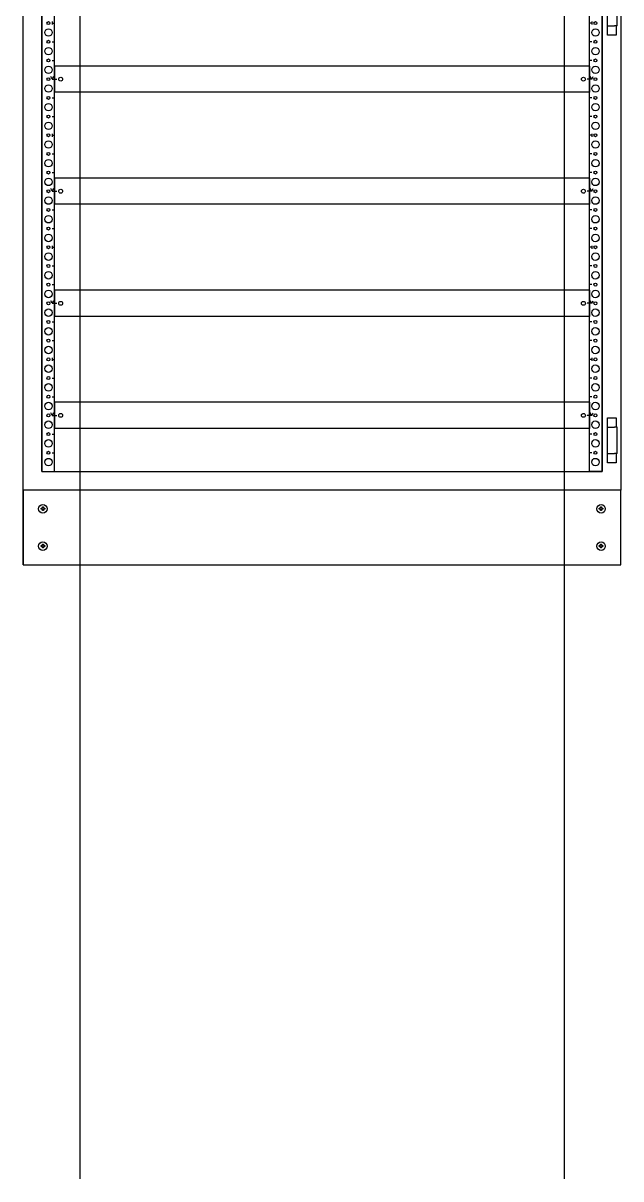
# Model space of a CAD drawing. Header units: millimetres. Extents: x 2151 to 5908, y -441 to 3322.
# Drawn here: x 2151 to 2951, y -441 to 1106 of the extents above; entities that cross this region are included whole.
import ezdxf
from ezdxf.enums import TextEntityAlignment as Align

# ---------------------------------------------------------------- set-up
doc = ezdxf.new("R2010")
doc.units = ezdxf.units.MM
doc.layers.add('2DE_OBJ_Eti-Apparatus', color=7, linetype='Continuous', lineweight=25)
doc.layers.add('2DE_TXTMARK', color=7, linetype='Continuous', lineweight=9)
doc.styles.add('CP_ATTR', font='ARIAL.TTF')

# ---------------------------------------------------------------- blocks, each defined once
blk = doc.blocks.new('2de_eti_9_16096_5h8z5mm')
for p, q in [((0, 100), (0, 1950)), ((800, 1950), (800, 100)), ((795.2, 721.4), (795.2, 756.4)), ((782, 721.4), (782.7, 721.4)), ((782.3, 721.4), (782, 721.4)), ((782.3, 721.4), (782.3, 721.4)), ((782.7, 721.4), (785.5, 721.4)), ((785.5, 721.4), (791.3, 721.4)), ((795.2, 721.4), (791.3, 721.4)), ((793.8, 721.4), (793.8, 708.9)), ((793.8, 708.9), (782, 708.9)), ((782, 196.7), (793.8, 196.7)), ((793.8, 196.7), (793.8, 184.2)), ((782, 184.2), (782.7, 184.2)), ((782, 184.2), (782.3, 184.2)), ((782.3, 184.2), (782.3, 184.2)), ((782.7, 184.2), (785.5, 184.2)), ((785.5, 184.2), (791.3, 184.2)), ((795.2, 184.2), (791.3, 184.2)), ((795.2, 149.2), (795.2, 184.2)), ((782, 149.2), (782.7, 149.2)), ((782.3, 149.1), (782, 149.1)), ((782.3, 149.2), (782.3, 149.1)), ((782.7, 149.2), (785.5, 149.2)), ((785.5, 149.2), (791.3, 149.2)), ((795.2, 149.2), (791.3, 149.2)), ((793.8, 149.2), (793.8, 136.7)), ((793.8, 136.7), (782, 136.7)), ((0, 0), (0, 100)), ((25.8, 77.5), (27.2, 77.5)), ((25.8, 75.7), (25.8, 77.5)), ((27.2, 77.5), (27.2, 75.7)), ((772.8, 77.5), (774.2, 77.5)), ((772.8, 75.7), (772.8, 77.5)), ((774.2, 77.5), (774.2, 75.7)), ((24, 75.7), (25.8, 75.7)), ((24, 74.3), (24, 75.7)), ((25.8, 74.3), (24, 74.3)), ((25.8, 72.5), (25.8, 74.3)), ((27.2, 72.5), (25.8, 72.5)), ((27.2, 75.7), (29, 75.7)), ((29, 74.3), (27.2, 74.3)), ((27.2, 74.3), (27.2, 72.5)), ((29, 75.7), (29, 74.3)), ((771, 75.7), (772.8, 75.7)), ((771, 74.3), (771, 75.7)), ((772.8, 74.3), (771, 74.3)), ((772.8, 72.5), (772.8, 74.3)), ((774.2, 72.5), (772.8, 72.5)), ((774.2, 75.7), (776, 75.7)), ((776, 74.3), (774.2, 74.3)), ((774.2, 74.3), (774.2, 72.5)), ((776, 75.7), (776, 74.3)), ((24, 25.7), (25.8, 25.7)), ((24, 24.3), (24, 25.7)), ((25.8, 24.3), (24, 24.3)), ((25.8, 27.5), (27.2, 27.5)), ((25.8, 25.7), (25.8, 27.5)), ((25.8, 22.5), (25.8, 24.3)), ((27.2, 22.5), (25.8, 22.5)), ((27.2, 27.5), (27.2, 25.7)), ((27.2, 25.7), (29, 25.7)), ((29, 24.3), (27.2, 24.3)), ((27.2, 24.3), (27.2, 22.5)), ((29, 25.7), (29, 24.3)), ((771, 25.7), (772.8, 25.7)), ((771, 24.3), (771, 25.7)), ((772.8, 24.3), (771, 24.3)), ((772.8, 27.5), (774.2, 27.5)), ((772.8, 25.7), (772.8, 27.5)), ((772.8, 22.5), (772.8, 24.3)), ((774.2, 22.5), (772.8, 22.5)), ((774.2, 27.5), (774.2, 25.7)), ((774.2, 25.7), (776, 25.7)), ((776, 24.3), (774.2, 24.3)), ((774.2, 24.3), (774.2, 22.5)), ((776, 25.7), (776, 24.3))]:
    blk.add_line(p, q)
for points in [[(25, 1925), (25, 1775), (25, 1625), (25, 1475), (25, 1325), (25, 1175), (25, 1025), (25, 875), (25, 725), (25, 575), (25, 425), (25, 275), (25, 125)], [(775, 1925), (775, 1775), (775, 1625), (775, 1475), (775, 1325), (775, 1175), (775, 1025), (775, 875), (775, 725), (775, 575), (775, 425), (775, 275), (775, 125)], [(782, 708.9), (782, 768.9)], [(782, 136.7), (782, 196.7)], [(25, 125), (275, 125), (525, 125), (775, 125)]]:
    blk.add_lwpolyline(points)
blk.add_lwpolyline([(800, 100), (0, 100), (0, 0), (800, 0)], close=True)
for centre in [(26.5, 75), (773.5, 75), (26.5, 25), (773.5, 25)]:
    blk.add_circle(centre, 5.69)
at = {"style": 'CP_ATTR', "flags": 9}
for tag in ['EL-STATUS', 'FUNCTION', 'ARTICLE-2', 'ARTICLE-1', 'WEIGHT', 'IP', 'CURRENT', 'LINK', 'OTHER', 'CHARACTER', 'POWER', 'VOLTAGE', 'PRODUCER', 'ORDER-NO', 'PRODUCT-TYPE', 'ARTICLE', 'GROUP', 'NUMBER', 'NAME']:
    blk.add_attdef(tag, text='', height=0.00005, dxfattribs=at).set_placement((0, 0), align=Align.MIDDLE_LEFT)
at = {"layer": '2DE_TXTMARK', "style": 'CP_ATTR', "width": 0.8, "flags": 8}
blk.add_attdef('MARK1', text='', height=15, dxfattribs=at).set_placement((25, 1938.3), align=Align.MIDDLE_LEFT)
blk = doc.blocks.new('2de_eti_9_16208_fucv1wp')
at = {"linetype": 'Continuous'}
for p, q in [((-1116.5, 0), (-1116.5, 1800)), ((-1099.5, 0), (-1099.5, 1800)), ((-383.5, 0), (-383.5, 1800)), ((-366.5, 0), (-366.5, 1800)), ((-1102.5, 602), (-1102.5, 598)), ((-1102.5, 600), (-1099.5, 600)), ((-380.5, 600), (-383.5, 600)), ((-380.5, 602), (-380.5, 598)), ((-1102.5, 575), (-1099.5, 575)), ((-380.5, 575), (-383.5, 575)), ((-1102.5, 550), (-1099.5, 550)), ((-380.5, 550), (-383.5, 550)), ((-1102.5, 525), (-1104.5, 528.5)), ((-1102.5, 525), (-1100.5, 528.5)), ((-380.5, 525), (-382.5, 528.5)), ((-380.5, 525), (-378.5, 528.5)), ((-1102.5, 525), (-1099.5, 525)), ((-380.5, 525), (-383.5, 525)), ((-1102.5, 500), (-1099.5, 500)), ((-380.5, 500), (-383.5, 500)), ((-1102.5, 475), (-1099.5, 475)), ((-380.5, 475), (-383.5, 475)), ((-1102.5, 452), (-1102.5, 448)), ((-1102.5, 450), (-1099.5, 450)), ((-380.5, 450), (-383.5, 450)), ((-380.5, 452), (-380.5, 448)), ((-1102.5, 425), (-1099.5, 425)), ((-380.5, 425), (-383.5, 425)), ((-1102.5, 400), (-1099.5, 400)), ((-380.5, 400), (-383.5, 400)), ((-1102.5, 375), (-1104.5, 378.5)), ((-1102.5, 375), (-1100.5, 378.5)), ((-1102.5, 375), (-1099.5, 375)), ((-380.5, 375), (-383.5, 375)), ((-380.5, 375), (-382.5, 378.5)), ((-380.5, 375), (-378.5, 378.5)), ((-1102.5, 350), (-1099.5, 350)), ((-380.5, 350), (-383.5, 350)), ((-1102.5, 325), (-1099.5, 325)), ((-380.5, 325), (-383.5, 325)), ((-1102.5, 302), (-1102.5, 298)), ((-1102.5, 300), (-1099.5, 300)), ((-380.5, 300), (-383.5, 300)), ((-380.5, 302), (-380.5, 298)), ((-1102.5, 275), (-1099.5, 275)), ((-380.5, 275), (-383.5, 275)), ((-1102.5, 250), (-1099.5, 250)), ((-380.5, 250), (-383.5, 250)), ((-1102.5, 225), (-1104.5, 228.5)), ((-1102.5, 225), (-1100.5, 228.5)), ((-1102.5, 225), (-1099.5, 225)), ((-380.5, 225), (-383.5, 225)), ((-380.5, 225), (-382.5, 228.5)), ((-380.5, 225), (-378.5, 228.5)), ((-1102.5, 200), (-1099.5, 200)), ((-380.5, 200), (-383.5, 200)), ((-1102.5, 175), (-1099.5, 175)), ((-380.5, 175), (-383.5, 175)), ((-1102.5, 152), (-1102.5, 148)), ((-1102.5, 150), (-1099.5, 150)), ((-380.5, 150), (-383.5, 150)), ((-380.5, 152), (-380.5, 148)), ((-1102.5, 125), (-1099.5, 125)), ((-380.5, 125), (-383.5, 125)), ((-1102.5, 100), (-1099.5, 100)), ((-380.5, 100), (-383.5, 100)), ((-1102.5, 75), (-1104.5, 78.5)), ((-1102.5, 75), (-1100.5, 78.5)), ((-380.5, 75), (-382.5, 78.5)), ((-380.5, 75), (-378.5, 78.5)), ((-1102.5, 75), (-1099.5, 75)), ((-380.5, 75), (-383.5, 75)), ((-1102.5, 50), (-1099.5, 50)), ((-380.5, 50), (-383.5, 50)), ((-1102.5, 25), (-1099.5, 25)), ((-380.5, 25), (-383.5, 25)), ((-1116.5, 0), (-1099.5, 0)), ((-366.5, 0), (-383.5, 0))]:
    blk.add_line(p, q, dxfattribs=at)
for centre, radius in [((-1107.5, 587.5), 5), ((-1107.5, 600), 2), ((-375.5, 587.5), 5), ((-375.5, 600), 2), ((-1107.5, 575), 2), ((-375.5, 575), 2), ((-1107.5, 562.5), 5), ((-375.5, 562.5), 5), ((-1107.5, 537.5), 5), ((-1107.5, 550), 2), ((-375.5, 537.5), 5), ((-375.5, 550), 2), ((-1107.5, 525), 2), ((-375.5, 525), 2), ((-1107.5, 512.5), 5), ((-375.5, 512.5), 5), ((-1107.5, 500), 2), ((-375.5, 500), 2), ((-1107.5, 487.5), 5), ((-375.5, 487.5), 5), ((-1107.5, 462.5), 5), ((-1107.5, 475), 2), ((-375.5, 462.5), 5), ((-375.5, 475), 2), ((-1107.5, 450), 2), ((-375.5, 450), 2), ((-1107.5, 437.5), 5), ((-375.5, 437.5), 5), ((-1107.5, 425), 2), ((-375.5, 425), 2), ((-1107.5, 412.5), 5), ((-375.5, 412.5), 5), ((-1107.5, 387.5), 5), ((-1107.5, 400), 2), ((-375.5, 387.5), 5), ((-375.5, 400), 2), ((-1107.5, 375), 2), ((-375.5, 375), 2), ((-1107.5, 362.5), 5), ((-375.5, 362.5), 5), ((-1107.5, 337.5), 5), ((-1107.5, 350), 2), ((-375.5, 337.5), 5), ((-375.5, 350), 2), ((-1107.5, 325), 2), ((-375.5, 325), 2), ((-1107.5, 312.5), 5), ((-375.5, 312.5), 5), ((-1107.5, 300), 2), ((-375.5, 300), 2), ((-1107.5, 287.5), 5), ((-375.5, 287.5), 5), ((-1107.5, 262.5), 5), ((-1107.5, 275), 2), ((-375.5, 262.5), 5), ((-375.5, 275), 2), ((-1107.5, 250), 2), ((-375.5, 250), 2), ((-1107.5, 237.5), 5), ((-375.5, 237.5), 5), ((-1107.5, 212.5), 5), ((-1107.5, 225), 2), ((-375.5, 212.5), 5), ((-375.5, 225), 2), ((-1107.5, 200), 2), ((-375.5, 200), 2), ((-1107.5, 187.5), 5), ((-375.5, 187.5), 5), ((-1107.5, 175), 2), ((-375.5, 175), 2), ((-1107.5, 162.5), 5), ((-375.5, 162.5), 5), ((-1107.5, 137.5), 5), ((-1107.5, 150), 2), ((-375.5, 137.5), 5), ((-375.5, 150), 2), ((-1107.5, 125), 2), ((-375.5, 125), 2), ((-1107.5, 112.5), 5), ((-375.5, 112.5), 5), ((-1107.5, 100), 2), ((-375.5, 100), 2), ((-1107.5, 87.5), 5), ((-375.5, 87.5), 5), ((-1107.5, 62.5), 5), ((-1107.5, 75), 2), ((-375.5, 62.5), 5), ((-375.5, 75), 2), ((-1107.5, 50), 2), ((-375.5, 50), 2), ((-1107.5, 37.5), 5), ((-375.5, 37.5), 5), ((-1107.5, 12.5), 5), ((-1107.5, 25), 2), ((-375.5, 12.5), 5), ((-375.5, 25), 2)]:
    blk.add_circle(centre, radius, dxfattribs=at)
at = {"linetype": 'ByBlock', "style": 'CP_ATTR', "flags": 9}
for tag in ['EL-STATUS', 'FUNCTION', 'ARTICLE-2', 'ARTICLE-1', 'WEIGHT', 'IP', 'CURRENT', 'LINK', 'OTHER', 'CHARACTER', 'POWER', 'VOLTAGE', 'PRODUCER', 'ORDER-NO', 'PRODUCT-TYPE', 'ARTICLE', 'GROUP', 'NUMBER', 'NAME']:
    blk.add_attdef(tag, text='', height=0.00005, dxfattribs=at).set_placement((-1116.5, 0), align=Align.MIDDLE_LEFT)
blk = doc.blocks.new('2de_eti_9_4352_5ex0yz5')
at = {"linetype": 'Continuous'}
for p, q in [((716, 35), (0, 35)), ((0, 35), (0, 0)), ((716, 35), (716, 0)), ((0, 17.5), (3, 17.5)), ((716, 17.5), (713, 17.5)), ((716, 0), (0, 0))]:
    blk.add_line(p, q, dxfattribs=at)
for centre in [(8.2, 17.5), (707.8, 17.5)]:
    blk.add_circle(centre, 2.6, dxfattribs=at)
at = {"linetype": 'ByBlock', "style": 'CP_ATTR', "flags": 9}
for tag in ['EL-STATUS', 'FUNCTION', 'ARTICLE-2', 'ARTICLE-1', 'WEIGHT', 'IP', 'CURRENT', 'LINK', 'OTHER', 'CHARACTER', 'POWER', 'VOLTAGE', 'PRODUCER', 'ORDER-NO', 'PRODUCT-TYPE', 'ARTICLE', 'GROUP', 'NUMBER', 'NAME']:
    blk.add_attdef(tag, text='', height=0.00005, dxfattribs=at).set_placement((0, 5), align=Align.MIDDLE_LEFT)

msp = doc.modelspace()

# ---------------------------------------------------------------- linework, layer by layer
at = {"color": 1}
for points in [[(2226.9, 2248.4), (2226.9, -441)], [(2874.8, 2248.4), (2874.8, -441)]]:
    msp.add_lwpolyline(points, dxfattribs=at)

# ---------------------------------------------------------------- block references
at = {"layer": '2DE_OBJ_Eti-Apparatus'}
for name, p in [('2de_eti_9_16096_5h8z5mm', (2150.8, 380.9)), ('2de_eti_9_16208_fucv1wp', (3292.3, 505.9)), ('2de_eti_9_4352_5ex0yz5', (2192.9, 1013.4)), ('2de_eti_9_4352_5ex0yz5', (2192.9, 863.4)), ('2de_eti_9_4352_5ex0yz5', (2192.9, 713.4)), ('2de_eti_9_4352_5ex0yz5', (2192.9, 563.4))]:
    msp.add_blockref(name, p, dxfattribs=at)

doc.saveas('drawing.dxf')
